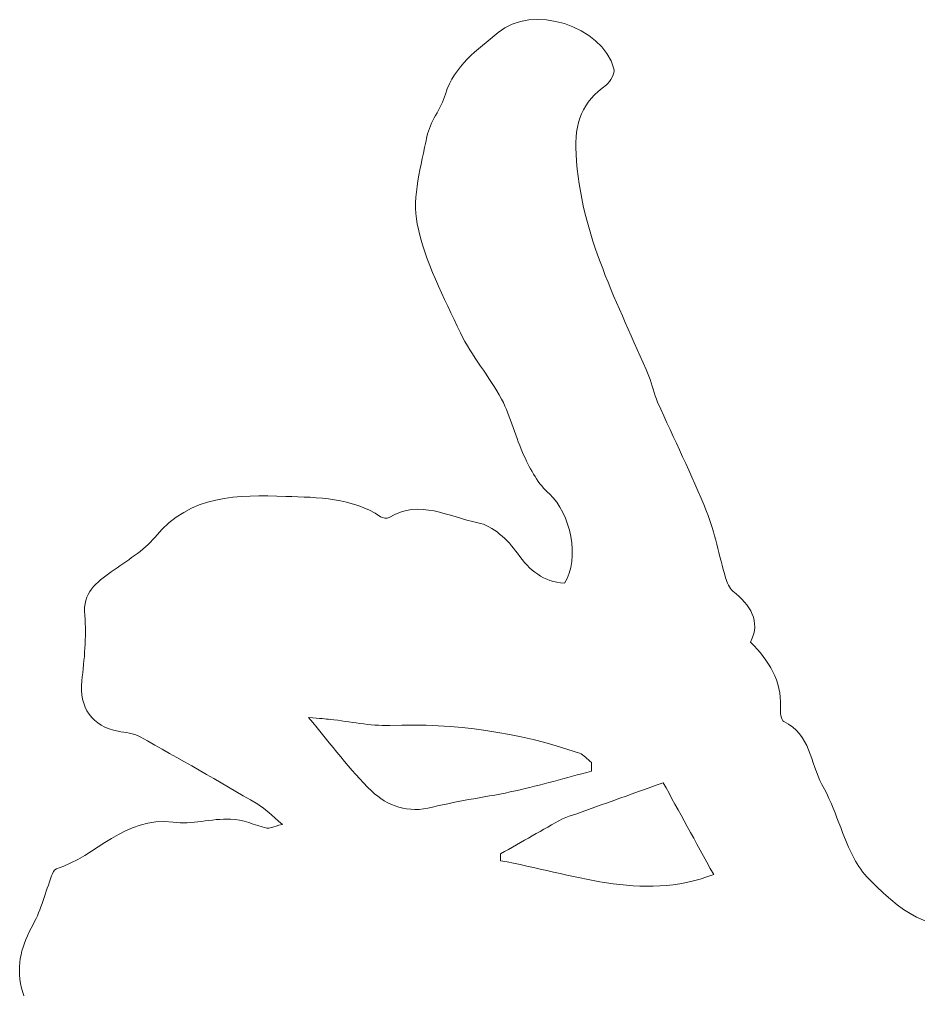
# Model space of a CAD drawing. Header units: inches. Extents: x -3733042 to -3643265, y 623859 to 997713.
# Drawn here: x -3678061.3 to -3677662.2, y 706768.8 to 707199.6 of the extents above; entities that cross this region are included whole.
import ezdxf

# ---------------------------------------------------------------- set-up
doc = ezdxf.new("R2010")
doc.units = ezdxf.units.IN
doc.header["$LTSCALE"] = 1000
doc.header["$MEASUREMENT"] = 0
doc.layers.get('0').update_dxf_attribs({"lineweight": 18})

msp = doc.modelspace()

# ---------------------------------------------------------------- linework, layer by layer
for points in [[(-3677848.85, 707193.74), (-3677833.74, 707206.66), (-3677802.6, 707196.78), (-3677797.4, 707177.69)], [(-3677872.17, 707166.42), (-3677868.36, 707179.14), (-3677857.96, 707185.96), (-3677848.85, 707193.74)], [(-3677797.4, 707177.69), (-3677796.92, 707175.69), (-3677798.86, 707171.94), (-3677800.73, 707170.55)], [(-3677800.73, 707170.55), (-3677811.45, 707162.87), (-3677815.01, 707154.02), (-3677814.23, 707139.87)], [(-3677880.41, 707147.52), (-3677879.09, 707154.08), (-3677874.18, 707159.89), (-3677872.17, 707166.42)], [(-3677884.71, 707108.8), (-3677887.16, 707120.98), (-3677882.96, 707134.74), (-3677880.41, 707147.52)], [(-3677814.23, 707139.87), (-3677812.29, 707103.7), (-3677795.37, 707073.11), (-3677781.87, 707041.14)], [(-3677865.52, 707060.42), (-3677873.01, 707076.08), (-3677881.28, 707092.04), (-3677884.71, 707108.8)], [(-3677847.24, 707030.93), (-3677852.67, 707041.14), (-3677860.58, 707050.05), (-3677865.52, 707060.42)], [(-3677781.87, 707041.14), (-3677780.32, 707037.39), (-3677779.61, 707033.29), (-3677777.99, 707029.57)], [(-3677837.23, 707005.71), (-3677841.1, 707013.88), (-3677843.04, 707022.98), (-3677847.24, 707030.93)], [(-3677777.99, 707029.57), (-3677770.76, 707013.39), (-3677762.88, 706997.53), (-3677756.29, 706981.16)], [(-3677826.05, 706988.88), (-3677830.96, 706993.14), (-3677834.39, 706999.63), (-3677837.23, 707005.71)], [(-3677819.33, 706949.25), (-3677812.36, 706960.04), (-3677816.69, 706980.58), (-3677826.05, 706988.88)], [(-3678001.04, 706969.76), (-3677985.47, 706988.81), (-3677964.29, 706988.49), (-3677943.1, 706987.81)], [(-3677943.1, 706987.81), (-3677928.66, 706987.33), (-3677913.9, 706987.33), (-3677900.98, 706978.8)], [(-3677897.24, 706978.38), (-3677883.61, 706986.84), (-3677870.62, 706978.54), (-3677857.83, 706976.12)], [(-3677756.29, 706981.16), (-3677752.51, 706971.73), (-3677750.73, 706961.49), (-3677747.83, 706951.7)], [(-3677900.98, 706978.8), (-3677900.01, 706978.19), (-3677898.08, 706977.86), (-3677897.24, 706978.38)], [(-3677857.83, 706976.12), (-3677851.24, 706974.86), (-3677844.4, 706968.47), (-3677840.23, 706962.59)], [(-3678020.52, 706954.32), (-3678013.83, 706959.23), (-3678006.21, 706963.46), (-3678001.04, 706969.76)], [(-3677840.23, 706962.59), (-3677834.71, 706954.8), (-3677828.77, 706949.8), (-3677819.33, 706949.25)], [(-3678032.34, 706935.01), (-3678033.27, 706945.15), (-3678027.17, 706949.48), (-3678020.52, 706954.32)], [(-3677747.83, 706951.7), (-3677747.25, 706949.54), (-3677746.18, 706947.12), (-3677744.57, 706945.76)], [(-3677744.57, 706945.76), (-3677736.85, 706939.46), (-3677732.07, 706932.39), (-3677736.72, 706923.12)], [(-3678033.6, 706905.84), (-3678032.5, 706915.47), (-3678031.47, 706925.35), (-3678032.34, 706935.01)], [(-3677736.72, 706923.12), (-3677728.51, 706914.59), (-3677722.96, 706906), (-3677723.47, 706894.38)], [(-3678017.51, 706883.52), (-3678028.88, 706885.36), (-3678035.02, 706894.41), (-3678033.6, 706905.84)], [(-3677723.47, 706894.38), (-3677723.6, 706892.11), (-3677723.25, 706888.37), (-3677721.99, 706887.82)], [(-3677923.33, 706888.79), (-3677925.5, 706888.98), (-3677927.66, 706889.21), (-3677932.99, 706889.69)], [(-3677932.99, 706889.69), (-3677922.49, 706877.22), (-3677914.61, 706866.21), (-3677905.02, 706857.01)], [(-3677896.95, 706886.11), (-3677905.7, 706885.82), (-3677914.55, 706887.82), (-3677923.33, 706888.79)], [(-3677812.71, 706873.74), (-3677839.97, 706883.23), (-3677868.04, 706887.11), (-3677896.95, 706886.11)], [(-3677721.99, 706887.82), (-3677710.04, 706882.23), (-3677710.3, 706869.31), (-3677705.06, 706859.91)], [(-3678007.76, 706881.07), (-3678010.6, 706882.65), (-3678014.22, 706882.97), (-3678017.51, 706883.52)], [(-3677955.5, 706851.1), (-3677972.81, 706861.27), (-3677990.25, 706871.28), (-3678007.76, 706881.07)], [(-3677807.42, 706869.7), (-3677809.19, 706871.06), (-3677810.74, 706873.03), (-3677812.71, 706873.74)], [(-3677807.38, 706865.79), (-3677807.38, 706867.08), (-3677807.42, 706868.38), (-3677807.42, 706869.7)], [(-3677841.1, 706857.07), (-3677829.8, 706859.59), (-3677818.62, 706862.82), (-3677807.38, 706865.79)], [(-3677775.51, 706860.66), (-3677790.27, 706855.36), (-3677804.54, 706850.29), (-3677820.17, 706844.7)], [(-3677753.12, 706819.9), (-3677761.2, 706834.59), (-3677768.76, 706848.32), (-3677775.51, 706860.66)], [(-3677705.06, 706859.91), (-3677699.03, 706849.16), (-3677696.09, 706836.69), (-3677690.14, 706825.81)], [(-3677905.02, 706857.01), (-3677897.98, 706850.29), (-3677888.74, 706846.96), (-3677877.99, 706849.77)], [(-3677877.99, 706849.77), (-3677865.88, 706852.87), (-3677853.31, 706854.33), (-3677841.1, 706857.07)], [(-3677944.59, 706842.18), (-3677949.43, 706846.25), (-3677952.21, 706849.16), (-3677955.5, 706851.1)], [(-3678044.9, 706822.45), (-3678027.11, 706827.91), (-3678014.61, 706845.99), (-3677993.13, 706843.12)], [(-3677993.13, 706843.12), (-3677984.83, 706842.02), (-3677976.11, 706844.77), (-3677967.58, 706844.54)], [(-3677967.58, 706844.54), (-3677962.19, 706844.38), (-3677956.89, 706841.79), (-3677951.5, 706840.53)], [(-3677951.5, 706840.53), (-3677950.33, 706840.24), (-3677948.98, 706841.05), (-3677944.59, 706842.18)], [(-3677820.17, 706844.7), (-3677828.8, 706839.86), (-3677838.29, 706834.43), (-3677847.76, 706829.07)], [(-3677847.76, 706829.07), (-3677847.79, 706828.07), (-3677847.79, 706827.07), (-3677847.82, 706826.03)], [(-3677847.82, 706826.03), (-3677816.27, 706820.41), (-3677785.23, 706807.53), (-3677753.12, 706819.9)], [(-3677690.14, 706825.81), (-3677686.56, 706819.22), (-3677680.2, 706813.92), (-3677674.45, 706808.75)], [(-3678047, 706819.32), (-3678046.52, 706820.48), (-3678045.84, 706822.16), (-3678044.9, 706822.45)], [(-3678055.24, 706797.77), (-3678051.56, 706804.43), (-3678049.75, 706812.08), (-3678047, 706819.32)], [(-3677674.45, 706808.75), (-3677659.91, 706795.74), (-3677642.34, 706794.38), (-3677623.67, 706794.28)], [(-3678060.37, 706769.48), (-3678062.86, 706780.3), (-3678060.18, 706788.7), (-3678055.24, 706797.77)], [(-3678028.49, 706748.1), (-3678039.28, 706740.31), (-3678056.79, 706753.98), (-3678060.37, 706769.48)]]:
    msp.add_open_spline(points, degree=3)

doc.saveas('drawing.dxf')
